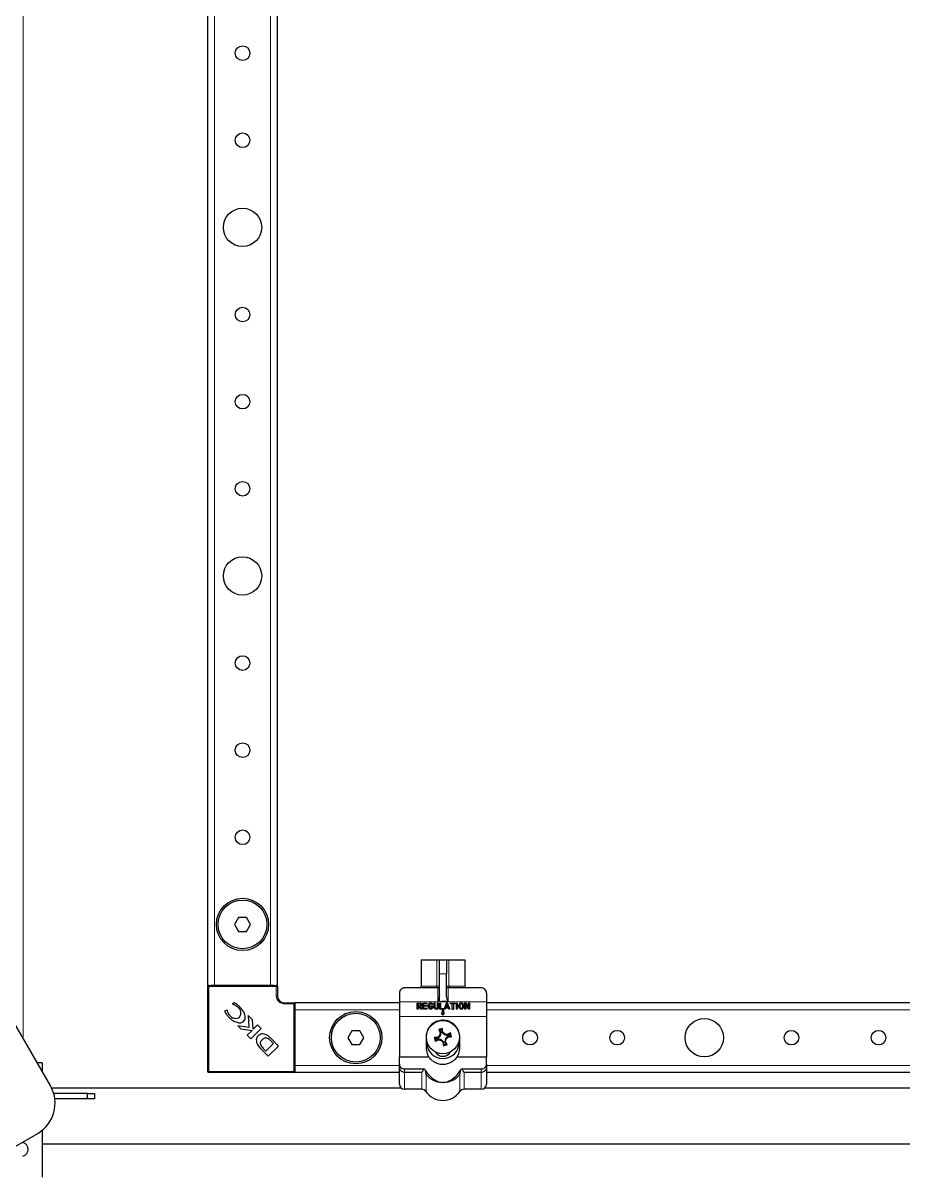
# Model space of a CAD drawing. Header units: millimetres. Extents: x -1114 to 3058, y -1920 to 1219.
# Drawn here: x -267.9 to -15.4, y -1192 to -862.6 of the extents above; entities that cross this region are included whole.
import ezdxf

# ---------------------------------------------------------------- set-up
doc = ezdxf.new("R2010")
doc.units = ezdxf.units.MM

msp = doc.modelspace()

# ---------------------------------------------------------------- linework, layer by layer
at = {"color": 8, "linetype": 'Continuous', "lineweight": 18}
for p, q in [((-267.84, -1154.04), (-267.84, 711.61)), ((-212.94, -1138.72), (-212.94, 696.28)), ((-196.94, -1138.72), (-196.94, 696.28)), ((-149.16, -1138.92), (-149.16, -1131.42)), ((-145.72, -1131.42), (-145.72, -1138.92)), ((-146.44, -1135.42), (-148.44, -1135.42)), ((-214.94, -1139.02), (-214.64, -1139.02)), ((-214.64, -1138.72), (-214.64, -1139.02)), ((-214.64, -1139.02), (-214.64, -1163.42)), ((-195.24, -1139.02), (-214.64, -1139.02)), ((-195.24, -1138.72), (-195.24, -1139.02)), ((-195.24, -1141.72), (-195.24, -1139.02)), ((-195.24, -1139.02), (-194.94, -1139.02)), ((-153.69, -1138.92), (-149.16, -1138.92)), ((-149.16, -1138.92), (-148.44, -1138.92)), ((-148.94, -1143.42), (-148.94, -1139.42)), ((-146.44, -1138.92), (-145.72, -1138.92)), ((-145.94, -1139.42), (-145.94, -1143.35)), ((-145.72, -1138.92), (-141.19, -1138.92)), ((-194.94, -1141.72), (-195.24, -1141.72)), ((-148.44, -1143.42), (-148.44, -1141.36)), ((-192.94, -1143.72), (-192.94, -1144.02)), ((-190.24, -1144.02), (-192.94, -1144.02)), ((-190.24, -1143.72), (-190.24, -1144.02)), ((-190.24, -1163.42), (-190.24, -1144.02)), ((-190.24, -1144.02), (-189.94, -1144.02)), ((-159.94, -1145.72), (-189.94, -1145.72)), ((-148.94, -1143.42), (-159.94, -1143.42)), ((-134.94, -1143.42), (-148.44, -1143.42)), ((145.06, -1145.72), (-134.94, -1145.72)), ((-134.94, -1147.67), (-159.94, -1147.67)), ((-159.94, -1161.72), (-189.94, -1161.72)), ((-158.44, -1162.7), (-158.44, -1163.6)), ((-136.44, -1163.6), (-136.44, -1162.7)), ((145.06, -1161.72), (-134.94, -1161.72)), ((-214.64, -1163.42), (-214.94, -1163.42)), ((-214.64, -1163.42), (-190.24, -1163.42)), ((-214.64, -1163.42), (-214.64, -1163.72)), ((-190.24, -1163.42), (-190.24, -1163.72)), ((-190.24, -1163.42), (-189.94, -1163.42)), ((-158.44, -1163.6), (-158.44, -1168.52)), ((-153.53, -1168.52), (-153.53, -1163.6)), ((-152.29, -1164.2), (-152.29, -1169.17)), ((-142.58, -1169.17), (-142.58, -1164.2)), ((-141.35, -1163.6), (-141.35, -1168.52)), ((-136.44, -1168.52), (-136.44, -1163.6))]:
    msp.add_line(p, q, dxfattribs=at)
at = {"color": 7, "linetype": 'Continuous', "lineweight": 25}
for p, q in [((-214.94, -1138.72), (-214.94, 696.28)), ((-194.94, -1138.72), (-194.94, 696.28)), ((-206.09, -1119.22), (-207.25, -1121.22)), ((-203.78, -1119.22), (-206.09, -1119.22)), ((-202.63, -1121.22), (-203.78, -1119.22)), ((-207.25, -1121.22), (-206.09, -1123.22)), ((-206.09, -1123.22), (-203.78, -1123.22)), ((-203.78, -1123.22), (-202.63, -1121.22)), ((-153.69, -1131.42), (-153.69, -1138.92)), ((-153.69, -1131.42), (-149.16, -1131.42)), ((-149.16, -1131.42), (-148.44, -1131.42)), ((-148.44, -1131.42), (-146.44, -1131.42)), ((-148.44, -1135.42), (-148.44, -1131.42)), ((-146.44, -1131.42), (-146.44, -1135.42)), ((-146.44, -1131.42), (-145.72, -1131.42)), ((-145.72, -1131.42), (-141.19, -1131.42)), ((-141.19, -1131.42), (-141.19, -1138.92)), ((-148.44, -1141.36), (-148.44, -1135.42)), ((-146.44, -1141.35), (-146.44, -1135.42)), ((-259.98, -1167.66), (-277.81, -1136.77)), ((-214.64, -1138.72), (-214.94, -1138.72)), ((-214.94, -1163.42), (-214.94, -1139.02)), ((-214.64, -1138.72), (-213.99, -1138.72)), ((-212.94, -1138.72), (-213.99, -1138.72)), ((-196.94, -1138.72), (-212.94, -1138.72)), ((-195.89, -1138.72), (-196.94, -1138.72)), ((-195.89, -1138.72), (-195.24, -1138.72)), ((-194.94, -1138.72), (-195.24, -1138.72)), ((-194.94, -1139.02), (-194.94, -1141.72)), ((-148.94, -1139.42), (-158.44, -1139.42)), ((-136.44, -1139.42), (-145.94, -1139.42)), ((-159.94, -1140.92), (-159.94, -1143.42)), ((-134.94, -1140.92), (-134.94, -1143.42)), ((-209.39, -1145.78), (-210.08, -1146.11)), ((-209.26, -1145.92), (-209.39, -1145.78)), ((-207.31, -1143.72), (-207.82, -1143.97)), ((-207.82, -1143.97), (-207.71, -1144.08)), ((-192.94, -1143.72), (-190.24, -1143.72)), ((-159.94, -1143.72), (-189.94, -1143.72)), ((-189.94, -1143.72), (-189.94, -1144.02)), ((-189.94, -1144.02), (-189.94, -1144.66)), ((-189.94, -1144.66), (-189.94, -1145.72)), ((-189.94, -1145.72), (-189.94, -1161.72)), ((-159.94, -1143.42), (-159.94, -1147.67)), ((-154.85, -1145.43), (-154.85, -1143.77)), ((-154.85, -1143.77), (-154.09, -1143.77)), ((-154.09, -1144.03), (-154.58, -1144.03)), ((-154.58, -1144.03), (-154.58, -1144.54)), ((-154.58, -1144.54), (-153.99, -1144.54)), ((-154.29, -1144.8), (-154.58, -1144.8)), ((-154.58, -1144.8), (-154.58, -1145.43)), ((-153.8, -1145.51), (-154.29, -1144.8)), ((-153.99, -1144.8), (-153.58, -1145.37)), ((-153.24, -1143.77), (-152.18, -1143.77)), ((-153.24, -1145.54), (-153.24, -1143.77)), ((-152.18, -1145.54), (-153.24, -1145.54)), ((-152.18, -1144.03), (-152.98, -1144.03)), ((-152.98, -1144.03), (-152.98, -1144.44)), ((-152.98, -1144.44), (-152.23, -1144.44)), ((-152.23, -1144.7), (-152.98, -1144.7)), ((-152.98, -1144.7), (-152.98, -1145.28)), ((-152.98, -1145.28), (-152.18, -1145.28)), ((-150.7, -1144.87), (-150.91, -1144.87)), ((-150.9, -1144.61), (-150.41, -1144.61)), ((-150.41, -1144.61), (-150.41, -1144.91)), ((-149.98, -1144.96), (-149.98, -1143.88)), ((-149.72, -1143.88), (-149.72, -1144.96)), ((-148.97, -1144.94), (-148.97, -1143.88)), ((-148.71, -1143.88), (-148.71, -1144.94)), ((-148.42, -1145.57), (-148.42, -1143.9)), ((-147.36, -1145.57), (-148.42, -1145.57)), ((-148.16, -1143.9), (-148.16, -1145.3)), ((-148.16, -1145.3), (-147.36, -1145.3)), ((-147.69, -1145.77), (-147.69, -1146.77)), ((-147.19, -1145.77), (-147.69, -1145.77)), ((-147.19, -1146.77), (-147.19, -1145.77)), ((-147, -1145.39), (-146.43, -1143.86)), ((-146.66, -1145.23), (-146.75, -1145.48)), ((-145.85, -1145.23), (-146.66, -1145.23)), ((-146.26, -1144.1), (-146.57, -1144.97)), ((-146.57, -1144.97), (-145.94, -1144.97)), ((-145.94, -1144.97), (-146.26, -1144.1)), ((-146.1, -1143.88), (-145.51, -1145.39)), ((-145.76, -1145.47), (-145.85, -1145.23)), ((-145.17, -1143.77), (-144.05, -1143.77)), ((-144.75, -1144.03), (-145.17, -1144.03)), ((-144.75, -1145.5), (-144.75, -1144.03)), ((-144.05, -1144.03), (-144.44, -1144.03)), ((-144.44, -1144.03), (-144.44, -1145.5)), ((-143.58, -1145.43), (-143.58, -1143.9)), ((-143.32, -1143.9), (-143.32, -1145.43)), ((-141.16, -1145.43), (-141.16, -1143.87)), ((-140.06, -1145.46), (-140.9, -1144.19)), ((-140.9, -1144.19), (-140.9, -1145.43)), ((-140.89, -1143.83), (-140.08, -1145.06)), ((-140.08, -1145.06), (-140.08, -1143.88)), ((-139.82, -1143.88), (-139.82, -1145.43)), ((-134.94, -1143.42), (-134.94, -1147.67)), ((145.06, -1143.72), (-134.94, -1143.72)), ((-203.35, -1147.35), (-203.17, -1150.82)), ((-202.07, -1148.63), (-203.35, -1147.35)), ((-201.89, -1151.29), (-202.07, -1148.63)), ((-159.94, -1147.67), (-159.94, -1159.17)), ((-147.94, -1146.77), (-147.44, -1147.27)), ((-147.69, -1146.77), (-147.94, -1146.77)), ((-147.44, -1147.27), (-146.94, -1146.77)), ((-146.94, -1146.77), (-147.19, -1146.77)), ((-134.94, -1147.67), (-134.94, -1159.17)), ((-206.27, -1150.35), (-205.47, -1151.14)), ((-203.17, -1150.82), (-206.27, -1150.35)), ((-205.47, -1151.14), (-202.21, -1151.63)), ((-202.21, -1151.63), (-203.6, -1153.02)), ((-203.6, -1153.02), (-202.55, -1154.07)), ((-202.55, -1154.07), (-199.59, -1151.11)), ((-200.65, -1150.05), (-201.89, -1151.29)), ((-199.59, -1151.11), (-200.65, -1150.05)), ((-173.59, -1151.72), (-174.75, -1153.72)), ((-171.28, -1151.72), (-173.59, -1151.72)), ((-170.13, -1153.72), (-171.28, -1151.72)), ((-148.35, -1151.53), (-148.65, -1151.41)), ((-148.35, -1151.53), (-147.77, -1151.36)), ((-147.95, -1152.22), (-148.35, -1151.53)), ((-147.95, -1152.22), (-148.19, -1152.26)), ((-148.18, -1153.16), (-147.95, -1152.22)), ((-147.77, -1151.36), (-147.58, -1151.1)), ((-147.77, -1151.36), (-147.74, -1152.16)), ((-147.74, -1152.16), (-147.51, -1152.06)), ((-147.74, -1152.16), (-147.04, -1152.83)), ((-147.04, -1152.83), (-146.92, -1152.62)), ((-147.04, -1152.83), (-146.09, -1153.06)), ((-146.09, -1153.06), (-146.13, -1152.82)), ((-146.09, -1153.06), (-145.4, -1152.66)), ((-145.4, -1152.66), (-145.28, -1152.36)), ((-145.4, -1152.66), (-145.23, -1153.24)), ((-198.25, -1157.55), (-196.07, -1155.37)), ((-197.55, -1159.07), (-194.59, -1156.11)), ((-196.07, -1155.37), (-196.75, -1154.71)), ((-196.48, -1154.22), (-196.49, -1154.2)), ((-194.59, -1156.11), (-196.48, -1154.22)), ((-174.75, -1153.72), (-173.59, -1155.72)), ((-173.59, -1155.72), (-171.28, -1155.72)), ((-171.28, -1155.72), (-170.13, -1153.72)), ((-152.29, -1153.57), (-152.29, -1156.57)), ((-152.09, -1155.07), (-152.29, -1155.07)), ((-149.64, -1153.9), (-149.91, -1153.7)), ((-149.64, -1153.9), (-148.85, -1153.86)), ((-149.47, -1154.48), (-149.64, -1153.9)), ((-149.47, -1154.48), (-149.59, -1154.78)), ((-148.79, -1154.07), (-149.47, -1154.48)), ((-148.85, -1153.86), (-148.95, -1153.64)), ((-148.85, -1153.86), (-148.18, -1153.16)), ((-148.79, -1154.07), (-148.75, -1154.32)), ((-147.84, -1154.3), (-148.79, -1154.07)), ((-148.18, -1153.16), (-148.39, -1153.05)), ((-147.84, -1154.3), (-147.96, -1154.52)), ((-147.14, -1154.97), (-147.84, -1154.3)), ((-147.14, -1154.97), (-147.37, -1155.07)), ((-147.11, -1155.77), (-147.3, -1156.04)), ((-147.11, -1155.77), (-147.14, -1154.97)), ((-146.53, -1155.6), (-147.11, -1155.77)), ((-146.7, -1153.97), (-146.93, -1154.91)), ((-146.93, -1154.91), (-146.69, -1154.88)), ((-146.93, -1154.91), (-146.53, -1155.6)), ((-146.03, -1153.27), (-146.7, -1153.97)), ((-146.7, -1153.97), (-146.49, -1154.09)), ((-146.53, -1155.6), (-146.23, -1155.72)), ((-145.23, -1153.24), (-146.03, -1153.27)), ((-146.03, -1153.27), (-145.93, -1153.49)), ((-145.23, -1153.24), (-144.97, -1153.43)), ((-142.59, -1155.07), (-142.79, -1155.07)), ((-142.59, -1156.57), (-142.59, -1153.57)), ((-199.54, -1157.08), (-197.55, -1159.07)), ((-198.99, -1156.83), (-198.25, -1157.55)), ((-159.94, -1161.31), (-159.94, -1159.17)), ((-159.94, -1159.17), (-151.53, -1159.17)), ((-143.35, -1159.17), (-134.94, -1159.17)), ((-134.94, -1161.31), (-134.94, -1159.17)), ((-262.44, -1160.92), (-263.87, -1160.92)), ((-262.44, -1160.92), (-262.44, -1163.4)), ((-189.94, -1161.72), (-189.94, -1162.77)), ((-189.94, -1162.77), (-189.94, -1163.42)), ((-159.94, -1162.22), (-159.94, -1161.31)), ((-159.94, -1167.02), (-159.94, -1162.22)), ((-158.44, -1162.7), (-152.92, -1162.7)), ((-141.96, -1162.7), (-136.44, -1162.7)), ((-134.94, -1161.31), (-134.94, -1162.22)), ((-134.94, -1162.22), (-134.94, -1167.02)), ((-190.24, -1163.72), (-214.64, -1163.72)), ((-189.94, -1163.42), (-189.94, -1163.72)), ((-159.94, -1163.72), (-189.94, -1163.72)), ((-158.44, -1163.6), (-153.53, -1163.6)), ((-141.35, -1163.6), (-136.44, -1163.6)), ((145.06, -1163.72), (-134.94, -1163.72)), ((-159.34, -1168.22), (-259.69, -1168.22)), ((-153.53, -1168.52), (-158.44, -1168.52)), ((-136.44, -1168.52), (-141.35, -1168.52)), ((170.56, -1168.22), (-135.54, -1168.22)), ((-249.44, -1169.72), (-259.12, -1169.72)), ((-249.44, -1171.22), (-258.8, -1171.22)), ((-249.44, -1171.22), (-249.44, -1169.72)), ((-249.44, -1169.72), (-247.44, -1169.72)), ((-247.44, -1171.22), (-249.44, -1171.22)), ((-247.44, -1169.72), (-247.44, -1171.22)), ((-270.66, -1185.19), (-263.72, -1181.18)), ((-262.44, -1180.3), (-262.44, -1193.72)), ((-262.44, -1184.22), (170.56, -1184.22))]:
    msp.add_line(p, q, dxfattribs=at)
at = {"color": 8, "linetype": 'Continuous', "lineweight": 18, "flags": 128}
for points in [[(-149.16, -1138.92), (-149.17, -1139.01), (-149.17, -1139.11), (-149.19, -1139.2), (-149.2, -1139.27), (-149.22, -1139.33), (-149.25, -1139.38), (-149.27, -1139.41), (-149.3, -1139.42)], [(-145.58, -1139.42), (-145.6, -1139.41), (-145.63, -1139.38), (-145.65, -1139.33), (-145.67, -1139.27), (-145.69, -1139.2), (-145.7, -1139.11), (-145.71, -1139.01), (-145.72, -1138.92)]]:
    msp.add_lwpolyline(points, dxfattribs=at)
at = {"color": 7, "linetype": 'Continuous', "lineweight": 25}
for centre, radius in [((-204.94, -871.22), 2.1), ((-204.94, -896.22), 2.1), ((-204.94, -921.22), 5.5), ((-204.94, -946.22), 2.1), ((-204.94, -971.22), 2.1), ((-204.94, -996.22), 2.1), ((-204.94, -1021.22), 5.5), ((-204.94, -1046.22), 2.1), ((-204.94, -1071.22), 2.1), ((-204.94, -1096.22), 2.1), ((-204.94, -1121.22), 7.5), ((-204.94, -1121.22), 7), ((-172.44, -1153.72), 7.5), ((-172.44, -1153.72), 7), ((-147.44, -1153.57), 4.75), ((-72.44, -1153.72), 5.5), ((-122.44, -1153.72), 2.1), ((-97.44, -1153.72), 2.1), ((-47.44, -1153.72), 2.1), ((-22.44, -1153.72), 2.1)]:
    msp.add_circle(centre, radius, dxfattribs=at)
for centre, radius, start, end in [((-214.64, -1139.02), 0.3, 90, 180), ((-195.24, -1139.02), 0.3, 0, 90), ((-154.19, -1138.92), 0.5, 270, 0), ((-148.94, -1138.92), 0.5, 270, 0), ((-145.94, -1138.92), 0.5, 180, 270), ((-140.69, -1138.92), 0.5, 180, 270), ((-192.94, -1141.72), 2, 180, 270), ((-207.34, -1146.64), 1.94, 323.3097, 52.3464), ((-190.24, -1144.02), 0.3, 0, 90), ((-206.94, -1146.21), 1.97, 218.454, 305.887), ((-127.15, -1223.13), 74.88, 105.834, 106.6907), ((-87.89, -1118.63), 69.05, 208.3479, 209.1477), ((-75.01, -1171.27), 75.61, 165.4358, 166.0536), ((-216.44, -1156.13), 69.05, 3.3769, 4.1768), ((-198.99, -1207.44), 75.61, 46.4711, 47.0889), ((-165.14, -1226), 75.61, 75.4358, 76.0536), ((-112.5, -1213.12), 69.05, 118.3479, 119.1477), ((-217.01, -1173.86), 74.88, 15.834, 16.6907), ((-196.33, -1153.42), 4.87, 200.3445, 228.7777), ((-147.44, -1155.07), 4.65, 180, 0), ((-144.88, -1222.57), 69.05, 93.3769, 94.1768), ((-77.87, -1133.27), 74.88, 195.834, 196.6907), ((-182.38, -1094.01), 69.05, 298.3479, 299.1477), ((-93.57, -1205.12), 75.61, 136.4711, 137.0889), ((-129.74, -1081.14), 75.61, 255.4358, 256.0536), ((-95.89, -1099.7), 75.61, 226.4711, 227.0889), ((-78.44, -1151.01), 69.05, 183.3769, 184.1768), ((-167.73, -1084), 74.88, 285.834, 286.6907), ((-219.87, -1135.86), 75.61, 345.4358, 346.0536), ((-206.99, -1188.51), 69.05, 28.3479, 29.1477), ((-201.31, -1102.01), 75.61, 316.4711, 317.0889), ((-150, -1084.57), 69.05, 273.3769, 274.1768), ((-194.52, -1152.64), 6.12, 216.9888, 223.0744), ((-147.44, -1156.57), 2.5, 209.1764, 330.8236), ((-214.64, -1163.42), 0.3, 180, 270), ((-190.24, -1163.42), 0.3, 270, 0), ((-268.72, -1172.52), 10, 300, 29.0469), ((-158.44, -1167.02), 1.5, 180, 270), ((-153.53, -1170.02), 1.5, 34.5604, 90), ((-147.44, -1165.82), 5.9, 214.5604, 325.4396), ((-141.35, -1170.02), 1.5, 90, 145.4396), ((-136.44, -1167.02), 1.5, 270, 0), ((-268.44, -1185.76), 2, 284.4775, 75.5225)]:
    msp.add_arc(centre, radius, start, end, dxfattribs=at)
at = {"color": 8, "linetype": 'Continuous', "lineweight": 18}
msp.add_arc((-192.94, -1141.72), 2.3, 180, 270, dxfattribs=at)
at = {"color": 7, "linetype": 'Continuous', "lineweight": 25}
msp.add_ellipse((15280.74, -1143.42), major_axis=(15429.18, 0), ratio=0.000259, start_param=3.123591, end_param=3.141593, dxfattribs=at)
for points, knots in [([(-158.44, -1139.42), (-158.44, -1139.42), (-158.51, -1139.42), (-158.86, -1139.44), (-159.39, -1139.68), (-159.86, -1140.26), (-159.92, -1140.73), (-159.94, -1140.92)], [0, 0, 0, 0, 0.003231, 0.101221, 0.514725, 0.80586, 1, 1, 1, 1]), ([(-134.94, -1140.92), (-134.96, -1140.73), (-135.02, -1140.26), (-135.49, -1139.68), (-136.02, -1139.44), (-136.37, -1139.42), (-136.44, -1139.42), (-136.44, -1139.42)], [0, 0, 0, 0, 0.19414, 0.485275, 0.898779, 0.996769, 1, 1, 1, 1]), ([(-148.44, -1141.36), (-148.48, -1141.69), (-148.56, -1142.4), (-148.81, -1143.06), (-148.94, -1143.41), (-148.94, -1143.42)], [0, 0, 0, 0, 0.475461, 0.994056, 1, 1, 1, 1]), ([(-145.94, -1143.35), (-145.94, -1143.35), (-145.94, -1143.34), (-145.95, -1143.34), (-145.96, -1143.32), (-146, -1143.24), (-146.12, -1142.91), (-146.34, -1142.28), (-146.4, -1141.68), (-146.44, -1141.35)], [0, 0, 0, 0, 0.00167, 0.003889, 0.009531, 0.034361, 0.132751, 0.526214, 1, 1, 1, 1]), ([(-210.08, -1146.11), (-209.9, -1146.45), (-209.56, -1147.08), (-209.07, -1147.61), (-208.85, -1147.85)], [0, 0, 0, 0, 0.5368, 1, 1, 1, 1]), ([(-208.49, -1147.43), (-208.7, -1147.17), (-209.08, -1146.72), (-209.2, -1146.16), (-209.26, -1145.92)], [0, 0, 0, 0, 0.5796082, 1, 1, 1, 1]), ([(-207.71, -1144.08), (-207.4, -1144.22), (-206.83, -1144.48), (-206.37, -1144.91), (-206.16, -1145.11)], [0, 0, 0, 0, 0.547643, 1, 1, 1, 1]), ([(-205.8, -1144.82), (-206.07, -1144.58), (-206.53, -1144.15), (-207.08, -1143.85), (-207.31, -1143.72)], [0, 0, 0, 0, 0.577653, 1, 1, 1, 1]), ([(-204.68, -1149.05), (-204.54, -1148.89), (-204.26, -1148.55), (-204.09, -1147.86), (-204.22, -1146.98), (-204.79, -1145.91), (-205.43, -1145.22), (-205.8, -1144.82)], [0, 0, 0, 0, 0.130532, 0.266031, 0.423997, 0.666819, 1, 1, 1, 1]), ([(-154.73, -1145.57), (-154.75, -1145.57), (-154.78, -1145.56), (-154.83, -1145.53), (-154.84, -1145.48), (-154.85, -1145.45), (-154.85, -1145.43)], [0, 0, 0, 0, 0.280437, 0.558281, 0.778899, 1, 1, 1, 1]), ([(-154.58, -1145.43), (-154.58, -1145.45), (-154.59, -1145.5), (-154.62, -1145.55), (-154.68, -1145.56), (-154.71, -1145.57), (-154.73, -1145.57)], [0, 0, 0, 0, 0.280498, 0.558325, 0.778868, 1, 1, 1, 1]), ([(-154.09, -1143.77), (-154.01, -1143.78), (-153.88, -1143.79), (-153.77, -1143.87), (-153.72, -1143.91)], [0, 0, 0, 0, 0.559747, 1, 1, 1, 1]), ([(-153.9, -1144.1), (-153.93, -1144.08), (-153.99, -1144.04), (-154.06, -1144.03), (-154.09, -1144.03)], [0, 0, 0, 0, 0.559136, 1, 1, 1, 1]), ([(-153.99, -1144.54), (-153.97, -1144.53), (-153.93, -1144.53), (-153.9, -1144.5), (-153.89, -1144.49)], [0, 0, 0, 0, 0.558174, 1, 1, 1, 1]), ([(-153.75, -1144.71), (-153.79, -1144.74), (-153.86, -1144.78), (-153.95, -1144.8), (-153.99, -1144.8)], [0, 0, 0, 0, 0.56031, 1, 1, 1, 1]), ([(-153.82, -1144.29), (-153.82, -1144.25), (-153.83, -1144.18), (-153.88, -1144.12), (-153.9, -1144.1)], [0, 0, 0, 0, 0.5596918, 1, 1, 1, 1]), ([(-153.89, -1144.49), (-153.88, -1144.48), (-153.85, -1144.45), (-153.82, -1144.38), (-153.82, -1144.33), (-153.82, -1144.29)], [0, 0, 0, 0, 0.279917, 0.56006, 1, 1, 1, 1]), ([(-153.7, -1145.57), (-153.71, -1145.57), (-153.74, -1145.57), (-153.77, -1145.55), (-153.79, -1145.52), (-153.8, -1145.51)], [0, 0, 0, 0, 0.2802197, 0.5613047, 1, 1, 1, 1]), ([(-153.55, -1144.29), (-153.56, -1144.39), (-153.58, -1144.55), (-153.7, -1144.66), (-153.75, -1144.71)], [0, 0, 0, 0, 0.559457, 1, 1, 1, 1]), ([(-153.72, -1143.91), (-153.66, -1143.97), (-153.57, -1144.08), (-153.56, -1144.23), (-153.55, -1144.29)], [0, 0, 0, 0, 0.5589475, 1, 1, 1, 1]), ([(-153.55, -1145.44), (-153.56, -1145.46), (-153.56, -1145.5), (-153.61, -1145.54), (-153.65, -1145.56), (-153.69, -1145.57), (-153.7, -1145.57)], [0, 0, 0, 0, 0.278138, 0.558544, 0.779161, 1, 1, 1, 1]), ([(-153.58, -1145.37), (-153.57, -1145.38), (-153.56, -1145.4), (-153.55, -1145.43), (-153.55, -1145.44)], [0, 0, 0, 0, 0.561079, 1, 1, 1, 1]), ([(-152.23, -1144.44), (-152.21, -1144.44), (-152.16, -1144.44), (-152.11, -1144.47), (-152.08, -1144.52), (-152.08, -1144.56), (-152.08, -1144.57)], [0, 0, 0, 0, 0.280945, 0.559897, 0.779525, 1, 1, 1, 1]), ([(-152.08, -1144.57), (-152.08, -1144.59), (-152.08, -1144.64), (-152.14, -1144.7), (-152.19, -1144.7), (-152.23, -1144.7)], [0, 0, 0, 0, 0.281099, 0.559768, 1, 1, 1, 1]), ([(-152.18, -1143.77), (-152.16, -1143.77), (-152.11, -1143.77), (-152.06, -1143.8), (-152.03, -1143.85), (-152.03, -1143.88), (-152.02, -1143.9)], [0, 0, 0, 0, 0.280872, 0.559701, 0.779382, 1, 1, 1, 1]), ([(-152.02, -1143.9), (-152.03, -1143.92), (-152.03, -1143.97), (-152.09, -1144.03), (-152.14, -1144.03), (-152.18, -1144.03)], [0, 0, 0, 0, 0.281053, 0.559663, 1, 1, 1, 1]), ([(-152.18, -1145.28), (-152.16, -1145.28), (-152.11, -1145.28), (-152.06, -1145.31), (-152.03, -1145.36), (-152.03, -1145.39), (-152.02, -1145.41)], [0, 0, 0, 0, 0.280912, 0.559714, 0.779499, 1, 1, 1, 1]), ([(-152.02, -1145.41), (-152.03, -1145.43), (-152.03, -1145.48), (-152.09, -1145.54), (-152.14, -1145.54), (-152.18, -1145.54)], [0, 0, 0, 0, 0.281214, 0.559901, 1, 1, 1, 1]), ([(-151.68, -1144.67), (-151.68, -1144.53), (-151.66, -1144.29), (-151.54, -1144.09), (-151.48, -1144)], [0, 0, 0, 0, 0.56034, 1, 1, 1, 1]), ([(-151.49, -1145.28), (-151.55, -1145.17), (-151.66, -1144.98), (-151.68, -1144.77), (-151.68, -1144.67)], [0, 0, 0, 0, 0.5593467, 1, 1, 1, 1]), ([(-150.96, -1145.57), (-151.02, -1145.56), (-151.14, -1145.55), (-151.33, -1145.46), (-151.43, -1145.35), (-151.49, -1145.28)], [0, 0, 0, 0, 0.280314, 0.560507, 1, 1, 1, 1]), ([(-151.48, -1144), (-151.41, -1143.92), (-151.27, -1143.77), (-151.08, -1143.75), (-150.99, -1143.75)], [0, 0, 0, 0, 0.5592171, 1, 1, 1, 1]), ([(-151, -1144.01), (-151.04, -1144.01), (-151.11, -1144.02), (-151.24, -1144.09), (-151.39, -1144.3), (-151.41, -1144.52), (-151.42, -1144.67)], [0, 0, 0, 0, 0.125332, 0.250695, 0.500738, 1, 1, 1, 1]), ([(-151.42, -1144.67), (-151.41, -1144.76), (-151.4, -1144.91), (-151.33, -1145.04), (-151.3, -1145.1)], [0, 0, 0, 0, 0.5599802, 1, 1, 1, 1]), ([(-151.3, -1145.1), (-151.25, -1145.16), (-151.17, -1145.27), (-151.03, -1145.29), (-150.97, -1145.3)], [0, 0, 0, 0, 0.5608576, 1, 1, 1, 1]), ([(-151.03, -1144.74), (-151.03, -1144.72), (-151.03, -1144.68), (-151, -1144.63), (-150.95, -1144.61), (-150.92, -1144.61), (-150.9, -1144.61)], [0, 0, 0, 0, 0.280637, 0.55889, 0.779144, 1, 1, 1, 1]), ([(-150.91, -1144.87), (-150.93, -1144.87), (-150.97, -1144.87), (-151.01, -1144.83), (-151.03, -1144.79), (-151.03, -1144.76), (-151.03, -1144.74)], [0, 0, 0, 0, 0.2806643, 0.558735, 0.779002, 1, 1, 1, 1]), ([(-150.81, -1144.06), (-150.85, -1144.04), (-150.91, -1144.01), (-150.97, -1144.01), (-151, -1144.01)], [0, 0, 0, 0, 0.558634, 1, 1, 1, 1]), ([(-150.99, -1143.75), (-150.93, -1143.75), (-150.8, -1143.75), (-150.69, -1143.81), (-150.65, -1143.84)], [0, 0, 0, 0, 0.560514, 1, 1, 1, 1]), ([(-150.97, -1145.3), (-150.94, -1145.3), (-150.89, -1145.3), (-150.79, -1145.25), (-150.76, -1145.18), (-150.74, -1145.14)], [0, 0, 0, 0, 0.281265, 0.561609, 1, 1, 1, 1]), ([(-150.62, -1145.44), (-150.68, -1145.48), (-150.78, -1145.56), (-150.91, -1145.56), (-150.96, -1145.57)], [0, 0, 0, 0, 0.558998, 1, 1, 1, 1]), ([(-150.71, -1144.17), (-150.73, -1144.15), (-150.76, -1144.1), (-150.8, -1144.07), (-150.81, -1144.06)], [0, 0, 0, 0, 0.560467, 1, 1, 1, 1]), ([(-150.74, -1145.14), (-150.72, -1145.09), (-150.7, -1145), (-150.7, -1144.91), (-150.7, -1144.87)], [0, 0, 0, 0, 0.559597, 1, 1, 1, 1]), ([(-150.6, -1144.23), (-150.63, -1144.23), (-150.67, -1144.22), (-150.7, -1144.19), (-150.71, -1144.17)], [0, 0, 0, 0, 0.558039, 1, 1, 1, 1]), ([(-150.65, -1143.84), (-150.61, -1143.87), (-150.54, -1143.92), (-150.5, -1143.99), (-150.48, -1144.02)], [0, 0, 0, 0, 0.559542, 1, 1, 1, 1]), ([(-150.41, -1144.91), (-150.42, -1145.02), (-150.43, -1145.22), (-150.56, -1145.37), (-150.62, -1145.44)], [0, 0, 0, 0, 0.560493, 1, 1, 1, 1]), ([(-150.45, -1144.11), (-150.45, -1144.13), (-150.46, -1144.17), (-150.5, -1144.21), (-150.55, -1144.23), (-150.58, -1144.23), (-150.6, -1144.23)], [0, 0, 0, 0, 0.277709, 0.558209, 0.77892, 1, 1, 1, 1]), ([(-150.48, -1144.02), (-150.47, -1144.04), (-150.45, -1144.06), (-150.45, -1144.09), (-150.45, -1144.11)], [0, 0, 0, 0, 0.560691, 1, 1, 1, 1]), ([(-149.98, -1143.88), (-149.98, -1143.86), (-149.98, -1143.82), (-149.95, -1143.77), (-149.91, -1143.75), (-149.88, -1143.75), (-149.86, -1143.75)], [0, 0, 0, 0, 0.280849, 0.55949, 0.779158, 1, 1, 1, 1]), ([(-149.76, -1145.43), (-149.84, -1145.36), (-149.96, -1145.22), (-149.97, -1145.04), (-149.98, -1144.96)], [0, 0, 0, 0, 0.558332, 1, 1, 1, 1]), ([(-149.86, -1143.75), (-149.84, -1143.75), (-149.8, -1143.75), (-149.74, -1143.78), (-149.72, -1143.83), (-149.72, -1143.86), (-149.72, -1143.88)], [0, 0, 0, 0, 0.28091, 0.559174, 0.779166, 1, 1, 1, 1]), ([(-149.32, -1145.57), (-149.41, -1145.56), (-149.57, -1145.56), (-149.71, -1145.47), (-149.76, -1145.43)], [0, 0, 0, 0, 0.55925, 1, 1, 1, 1]), ([(-149.72, -1144.96), (-149.71, -1145.02), (-149.7, -1145.12), (-149.63, -1145.19), (-149.6, -1145.23)], [0, 0, 0, 0, 0.560313, 1, 1, 1, 1]), ([(-149.6, -1145.23), (-149.55, -1145.25), (-149.48, -1145.3), (-149.38, -1145.3), (-149.34, -1145.3)], [0, 0, 0, 0, 0.559441, 1, 1, 1, 1]), ([(-149.34, -1145.3), (-149.29, -1145.3), (-149.18, -1145.29), (-149.04, -1145.2), (-148.98, -1145.07), (-148.98, -1144.98), (-148.97, -1144.94)], [0, 0, 0, 0, 0.280935, 0.559487, 0.779245, 1, 1, 1, 1]), ([(-148.71, -1144.94), (-148.72, -1145.04), (-148.73, -1145.22), (-148.89, -1145.44), (-149.11, -1145.54), (-149.25, -1145.56), (-149.32, -1145.57)], [0, 0, 0, 0, 0.280416, 0.558636, 0.778958, 1, 1, 1, 1]), ([(-148.97, -1143.88), (-148.97, -1143.86), (-148.97, -1143.82), (-148.94, -1143.77), (-148.9, -1143.75), (-148.87, -1143.75), (-148.85, -1143.75)], [0, 0, 0, 0, 0.2809, 0.559498, 0.779148, 1, 1, 1, 1]), ([(-148.85, -1143.75), (-148.83, -1143.75), (-148.79, -1143.75), (-148.74, -1143.78), (-148.71, -1143.83), (-148.71, -1143.86), (-148.71, -1143.88)], [0, 0, 0, 0, 0.280888, 0.559023, 0.779155, 1, 1, 1, 1]), ([(-148.42, -1143.9), (-148.42, -1143.88), (-148.42, -1143.85), (-148.39, -1143.8), (-148.35, -1143.77), (-148.32, -1143.77), (-148.3, -1143.77)], [0, 0, 0, 0, 0.280912, 0.559405, 0.779108, 1, 1, 1, 1]), ([(-148.3, -1143.77), (-148.28, -1143.77), (-148.24, -1143.77), (-148.19, -1143.8), (-148.16, -1143.85), (-148.16, -1143.89), (-148.16, -1143.9)], [0, 0, 0, 0, 0.280813, 0.559099, 0.77917, 1, 1, 1, 1]), ([(-147.36, -1145.3), (-147.34, -1145.3), (-147.3, -1145.31), (-147.24, -1145.33), (-147.21, -1145.38), (-147.21, -1145.42), (-147.21, -1145.43)], [0, 0, 0, 0, 0.280855, 0.559718, 0.779518, 1, 1, 1, 1]), ([(-147.21, -1145.43), (-147.21, -1145.46), (-147.21, -1145.5), (-147.27, -1145.56), (-147.32, -1145.57), (-147.36, -1145.57)], [0, 0, 0, 0, 0.2812663, 0.5600784, 1, 1, 1, 1]), ([(-147.01, -1145.44), (-147.01, -1145.43), (-147.01, -1145.42), (-147, -1145.4), (-147, -1145.39)], [0, 0, 0, 0, 0.559504, 1, 1, 1, 1]), ([(-146.88, -1145.57), (-146.9, -1145.57), (-146.94, -1145.56), (-146.98, -1145.53), (-147, -1145.49), (-147.01, -1145.46), (-147.01, -1145.44)], [0, 0, 0, 0, 0.2795786, 0.5591942, 0.7795822, 1, 1, 1, 1]), ([(-146.75, -1145.48), (-146.76, -1145.49), (-146.77, -1145.52), (-146.82, -1145.56), (-146.86, -1145.57), (-146.88, -1145.57)], [0, 0, 0, 0, 0.28077, 0.560807, 1, 1, 1, 1]), ([(-146.43, -1143.86), (-146.42, -1143.84), (-146.4, -1143.8), (-146.36, -1143.75), (-146.31, -1143.75), (-146.28, -1143.75)], [0, 0, 0, 0, 0.281465, 0.561772, 1, 1, 1, 1]), ([(-146.28, -1143.75), (-146.26, -1143.75), (-146.21, -1143.75), (-146.14, -1143.79), (-146.12, -1143.84), (-146.1, -1143.88)], [0, 0, 0, 0, 0.2812256, 0.5615217, 1, 1, 1, 1]), ([(-145.64, -1145.57), (-145.66, -1145.57), (-145.69, -1145.56), (-145.73, -1145.53), (-145.75, -1145.5), (-145.76, -1145.47)], [0, 0, 0, 0, 0.280695, 0.560335, 1, 1, 1, 1]), ([(-145.5, -1145.44), (-145.5, -1145.46), (-145.51, -1145.5), (-145.55, -1145.54), (-145.6, -1145.56), (-145.63, -1145.57), (-145.64, -1145.57)], [0, 0, 0, 0, 0.278517, 0.558613, 0.779333, 1, 1, 1, 1]), ([(-145.51, -1145.39), (-145.51, -1145.4), (-145.5, -1145.42), (-145.5, -1145.44), (-145.5, -1145.44)], [0, 0, 0, 0, 0.560081, 1, 1, 1, 1]), ([(-145.31, -1143.9), (-145.3, -1143.88), (-145.3, -1143.84), (-145.27, -1143.79), (-145.22, -1143.77), (-145.19, -1143.77), (-145.17, -1143.77)], [0, 0, 0, 0, 0.280713, 0.558701, 0.779045, 1, 1, 1, 1]), ([(-145.17, -1144.03), (-145.19, -1144.03), (-145.23, -1144.03), (-145.28, -1144), (-145.3, -1143.95), (-145.31, -1143.92), (-145.31, -1143.9)], [0, 0, 0, 0, 0.2807603, 0.5588212, 0.7789154, 1, 1, 1, 1]), ([(-144.61, -1145.64), (-144.63, -1145.64), (-144.67, -1145.64), (-144.73, -1145.6), (-144.75, -1145.55), (-144.75, -1145.52), (-144.75, -1145.5)], [0, 0, 0, 0, 0.2808221, 0.5590594, 0.7790938, 1, 1, 1, 1]), ([(-144.44, -1145.5), (-144.44, -1145.52), (-144.45, -1145.57), (-144.51, -1145.63), (-144.57, -1145.64), (-144.61, -1145.64)], [0, 0, 0, 0, 0.280801, 0.559621, 1, 1, 1, 1]), ([(-144.05, -1143.77), (-144.03, -1143.77), (-143.99, -1143.77), (-143.93, -1143.8), (-143.9, -1143.85), (-143.89, -1143.88), (-143.89, -1143.9)], [0, 0, 0, 0, 0.280951, 0.559967, 0.779431, 1, 1, 1, 1]), ([(-143.89, -1143.9), (-143.89, -1143.92), (-143.9, -1143.97), (-143.96, -1144.03), (-144.01, -1144.03), (-144.05, -1144.03)], [0, 0, 0, 0, 0.2810191, 0.5596788, 1, 1, 1, 1]), ([(-143.58, -1143.9), (-143.58, -1143.88), (-143.58, -1143.84), (-143.55, -1143.79), (-143.5, -1143.77), (-143.48, -1143.77), (-143.46, -1143.77)], [0, 0, 0, 0, 0.280828, 0.559417, 0.779393, 1, 1, 1, 1]), ([(-143.46, -1145.57), (-143.48, -1145.57), (-143.52, -1145.56), (-143.56, -1145.53), (-143.58, -1145.48), (-143.58, -1145.45), (-143.58, -1145.43)], [0, 0, 0, 0, 0.280437, 0.558281, 0.778899, 1, 1, 1, 1]), ([(-143.46, -1143.77), (-143.44, -1143.77), (-143.4, -1143.77), (-143.34, -1143.8), (-143.32, -1143.85), (-143.32, -1143.88), (-143.32, -1143.9)], [0, 0, 0, 0, 0.280765, 0.559178, 0.779175, 1, 1, 1, 1]), ([(-143.32, -1145.43), (-143.32, -1145.45), (-143.32, -1145.5), (-143.36, -1145.55), (-143.41, -1145.57), (-143.44, -1145.57), (-143.46, -1145.57)], [0, 0, 0, 0, 0.280518, 0.5583, 0.778735, 1, 1, 1, 1]), ([(-142.86, -1144.67), (-142.85, -1144.54), (-142.84, -1144.32), (-142.74, -1144.12), (-142.69, -1144.04)], [0, 0, 0, 0, 0.5599138, 1, 1, 1, 1]), ([(-142.68, -1145.28), (-142.74, -1145.18), (-142.85, -1144.98), (-142.86, -1144.76), (-142.86, -1144.67)], [0, 0, 0, 0, 0.559149, 1, 1, 1, 1]), ([(-142.69, -1144.04), (-142.62, -1143.95), (-142.5, -1143.79), (-142.3, -1143.76), (-142.21, -1143.75)], [0, 0, 0, 0, 0.560137, 1, 1, 1, 1]), ([(-142.18, -1145.57), (-142.24, -1145.56), (-142.35, -1145.55), (-142.53, -1145.47), (-142.63, -1145.35), (-142.68, -1145.28)], [0, 0, 0, 0, 0.280367, 0.560574, 1, 1, 1, 1]), ([(-142.5, -1144.21), (-142.53, -1144.29), (-142.59, -1144.44), (-142.6, -1144.6), (-142.6, -1144.67)], [0, 0, 0, 0, 0.559075, 1, 1, 1, 1]), ([(-142.6, -1144.67), (-142.59, -1144.75), (-142.59, -1144.91), (-142.52, -1145.05), (-142.49, -1145.11)], [0, 0, 0, 0, 0.560273, 1, 1, 1, 1]), ([(-142.21, -1144.01), (-142.25, -1144.01), (-142.32, -1144.02), (-142.42, -1144.09), (-142.47, -1144.17), (-142.5, -1144.21)], [0, 0, 0, 0, 0.279832, 0.559843, 1, 1, 1, 1]), ([(-142.49, -1145.11), (-142.45, -1145.17), (-142.37, -1145.27), (-142.24, -1145.29), (-142.18, -1145.3)], [0, 0, 0, 0, 0.560567, 1, 1, 1, 1]), ([(-142.21, -1143.75), (-142.15, -1143.75), (-142.03, -1143.76), (-141.84, -1143.85), (-141.74, -1143.97), (-141.68, -1144.04)], [0, 0, 0, 0, 0.280496, 0.560765, 1, 1, 1, 1]), ([(-141.87, -1144.21), (-141.92, -1144.15), (-142.01, -1144.04), (-142.15, -1144.02), (-142.21, -1144.01)], [0, 0, 0, 0, 0.559596, 1, 1, 1, 1]), ([(-142.18, -1145.3), (-142.15, -1145.3), (-142.07, -1145.29), (-141.95, -1145.23), (-141.9, -1145.15), (-141.86, -1145.11)], [0, 0, 0, 0, 0.280435, 0.560605, 1, 1, 1, 1]), ([(-141.67, -1145.28), (-141.75, -1145.37), (-141.89, -1145.54), (-142.09, -1145.56), (-142.18, -1145.57)], [0, 0, 0, 0, 0.559137, 1, 1, 1, 1]), ([(-141.76, -1144.67), (-141.76, -1144.58), (-141.77, -1144.42), (-141.84, -1144.28), (-141.87, -1144.21)], [0, 0, 0, 0, 0.560046, 1, 1, 1, 1]), ([(-141.86, -1145.11), (-141.83, -1145.03), (-141.76, -1144.89), (-141.76, -1144.73), (-141.76, -1144.67)], [0, 0, 0, 0, 0.559133, 1, 1, 1, 1]), ([(-141.68, -1144.04), (-141.62, -1144.15), (-141.51, -1144.34), (-141.5, -1144.57), (-141.49, -1144.67)], [0, 0, 0, 0, 0.559312, 1, 1, 1, 1]), ([(-141.49, -1144.67), (-141.5, -1144.79), (-141.52, -1145.01), (-141.62, -1145.2), (-141.67, -1145.28)], [0, 0, 0, 0, 0.559865, 1, 1, 1, 1]), ([(-141.16, -1143.87), (-141.16, -1143.85), (-141.16, -1143.82), (-141.13, -1143.77), (-141.08, -1143.75), (-141.06, -1143.75), (-141.04, -1143.75)], [0, 0, 0, 0, 0.280941, 0.559114, 0.779089, 1, 1, 1, 1]), ([(-141.04, -1145.57), (-141.06, -1145.57), (-141.1, -1145.56), (-141.15, -1145.51), (-141.16, -1145.46), (-141.16, -1145.43)], [0, 0, 0, 0, 0.281503, 0.560294, 1, 1, 1, 1]), ([(-141.04, -1143.75), (-141.02, -1143.75), (-140.99, -1143.75), (-140.93, -1143.77), (-140.91, -1143.81), (-140.89, -1143.83)], [0, 0, 0, 0, 0.280638, 0.560877, 1, 1, 1, 1]), ([(-140.9, -1145.43), (-140.9, -1145.45), (-140.9, -1145.49), (-140.94, -1145.54), (-140.99, -1145.57), (-141.02, -1145.57), (-141.04, -1145.57)], [0, 0, 0, 0, 0.280569, 0.558477, 0.77887, 1, 1, 1, 1]), ([(-140.08, -1143.88), (-140.08, -1143.86), (-140.08, -1143.82), (-140.05, -1143.77), (-140.01, -1143.75), (-139.98, -1143.75), (-139.96, -1143.75)], [0, 0, 0, 0, 0.280888, 0.559482, 0.77927, 1, 1, 1, 1]), ([(-139.94, -1145.57), (-139.95, -1145.56), (-139.99, -1145.56), (-140.03, -1145.52), (-140.05, -1145.48), (-140.06, -1145.46)], [0, 0, 0, 0, 0.278585, 0.558866, 1, 1, 1, 1]), ([(-139.96, -1143.75), (-139.94, -1143.75), (-139.9, -1143.75), (-139.84, -1143.78), (-139.82, -1143.83), (-139.82, -1143.86), (-139.82, -1143.88)], [0, 0, 0, 0, 0.280836, 0.55925, 0.779182, 1, 1, 1, 1]), ([(-139.82, -1145.43), (-139.82, -1145.45), (-139.82, -1145.49), (-139.85, -1145.54), (-139.89, -1145.56), (-139.92, -1145.57), (-139.94, -1145.57)], [0, 0, 0, 0, 0.280953, 0.559391, 0.779073, 1, 1, 1, 1]), ([(-208.85, -1147.85), (-208.47, -1148.18), (-207.78, -1148.79), (-206.61, -1149.34), (-205.67, -1149.48), (-205.02, -1149.33), (-204.79, -1149.14), (-204.68, -1149.05)], [0, 0, 0, 0, 0.315674, 0.58952, 0.813199, 0.909026, 1, 1, 1, 1]), ([(-142.59, -1153.57), (-142.63, -1153.06), (-142.72, -1152.05), (-143.5, -1150.59), (-144.68, -1149.47), (-146.15, -1148.8), (-147.77, -1148.64), (-149.37, -1149.02), (-150.75, -1149.9), (-151.73, -1151.14), (-152.22, -1152.44), (-152.27, -1153.23), (-152.29, -1153.57)], [0, 0, 0, 0, 0.108524, 0.217459, 0.318088, 0.417791, 0.519828, 0.622975, 0.725929, 0.827131, 0.926323, 1, 1, 1, 1]), ([(-197.82, -1153.07), (-198.03, -1152.96), (-198.42, -1152.75), (-199.05, -1152.64), (-199.64, -1152.67), (-200.18, -1152.87), (-200.61, -1153.23), (-200.91, -1153.75), (-201.02, -1154.4), (-200.94, -1154.86), (-200.89, -1155.11)], [0, 0, 0, 0, 0.138091, 0.265455, 0.384013, 0.496103, 0.605759, 0.71979, 0.847662, 1, 1, 1, 1]), ([(-199.32, -1154.34), (-199.41, -1154.44), (-199.58, -1154.61), (-199.76, -1154.89), (-199.85, -1155.16), (-199.85, -1155.49), (-199.7, -1155.89), (-199.51, -1156.17), (-199.41, -1156.33)], [0, 0, 0, 0, 0.176808, 0.319231, 0.43938, 0.552395, 0.749205, 1, 1, 1, 1]), ([(-196.75, -1154.71), (-196.95, -1154.52), (-197.31, -1154.17), (-197.85, -1153.84), (-198.3, -1153.78), (-198.64, -1153.85), (-199, -1154.04), (-199.21, -1154.23), (-199.32, -1154.34)], [0, 0, 0, 0, 0.274676, 0.503042, 0.607381, 0.716579, 0.843412, 1, 1, 1, 1]), ([(-196.98, -1153.75), (-197.13, -1153.61), (-197.4, -1153.37), (-197.69, -1153.16), (-197.82, -1153.07)], [0, 0, 0, 0, 0.55183, 1, 1, 1, 1]), ([(-196.49, -1154.2), (-196.57, -1154.13), (-196.73, -1153.97), (-196.9, -1153.82), (-196.98, -1153.75)], [0, 0, 0, 0, 0.486421, 1, 1, 1, 1]), ([(-152.29, -1156.57), (-152.21, -1157.19), (-152.03, -1158.47), (-151.57, -1159.11), (-151.54, -1159.16), (-151.53, -1159.17)], [0, 0, 0, 0, 0.417668, 0.852903, 1, 1, 1, 1]), ([(-143.35, -1159.17), (-143.37, -1159.2), (-143.41, -1159.27), (-143.77, -1159.77), (-144.42, -1160.41), (-145.35, -1160.99), (-146.5, -1161.38), (-147.82, -1161.47), (-149.17, -1161.17), (-150.3, -1160.54), (-151.03, -1159.86), (-151.41, -1159.36), (-151.52, -1159.18), (-151.53, -1159.17), (-151.53, -1159.17)], [0, 0, 0, 0, 0.088505, 0.177138, 0.262858, 0.344694, 0.430485, 0.525193, 0.625645, 0.723911, 0.812494, 0.894483, 0.978997, 1, 1, 1, 1]), ([(-143.35, -1159.17), (-143.29, -1159.09), (-143.18, -1158.92), (-142.67, -1157.85), (-142.61, -1156.86), (-142.59, -1156.57)], [0, 0, 0, 0, 0.378823, 0.812228, 1, 1, 1, 1]), ([(-159.94, -1161.31), (-159.92, -1161.45), (-159.89, -1161.74), (-159.66, -1162.14), (-159.3, -1162.47), (-158.87, -1162.67), (-158.57, -1162.69), (-158.44, -1162.7)], [0, 0, 0, 0, 0.205683, 0.411346, 0.618649, 0.832339, 1, 1, 1, 1]), ([(-159.94, -1162.22), (-159.94, -1162.24), (-159.94, -1162.34), (-159.9, -1162.59), (-159.74, -1162.97), (-159.39, -1163.32), (-158.95, -1163.55), (-158.61, -1163.58), (-158.44, -1163.6)], [0, 0, 0, 0, 0.017854, 0.141405, 0.356083, 0.570731, 0.785365, 1, 1, 1, 1]), ([(-153.53, -1163.6), (-153.52, -1163.6), (-153.51, -1163.6), (-153.48, -1163.59), (-153.41, -1163.56), (-153.28, -1163.41), (-153.11, -1163.12), (-152.99, -1162.85), (-152.92, -1162.7)], [0, 0, 0, 0, 0.008383, 0.019125, 0.04457, 0.140638, 0.521171, 1, 1, 1, 1]), ([(-152.55, -1162.94), (-152.57, -1162.93), (-152.68, -1162.83), (-152.81, -1162.76), (-152.92, -1162.7)], [0, 0, 0, 0, 0.161974, 1, 1, 1, 1]), ([(-141.96, -1162.7), (-142.06, -1162.76), (-142.19, -1162.83), (-142.3, -1162.92), (-142.32, -1162.94)], [0, 0, 0, 0, 0.789403, 1, 1, 1, 1]), ([(-141.96, -1162.7), (-141.93, -1162.76), (-141.87, -1162.91), (-141.77, -1163.1), (-141.68, -1163.27), (-141.6, -1163.39), (-141.55, -1163.46), (-141.51, -1163.51), (-141.47, -1163.55), (-141.44, -1163.57), (-141.41, -1163.59), (-141.38, -1163.6), (-141.36, -1163.6), (-141.35, -1163.6), (-141.35, -1163.6)], [0, 0, 0, 0, 0.193858, 0.459768, 0.637307, 0.756, 0.835565, 0.889145, 0.925488, 0.950425, 0.97632, 0.986721, 0.99531, 1, 1, 1, 1]), ([(-136.44, -1162.7), (-136.27, -1162.69), (-135.94, -1162.66), (-135.49, -1162.41), (-135.15, -1162.05), (-134.97, -1161.66), (-134.95, -1161.41), (-134.94, -1161.31)], [0, 0, 0, 0, 0.2129, 0.425707, 0.640613, 0.853382, 1, 1, 1, 1]), ([(-136.44, -1163.6), (-136.27, -1163.58), (-135.93, -1163.55), (-135.48, -1163.32), (-135.14, -1162.97), (-134.98, -1162.59), (-134.94, -1162.34), (-134.94, -1162.24), (-134.94, -1162.22)], [0, 0, 0, 0, 0.214635, 0.429269, 0.643917, 0.858595, 0.982146, 1, 1, 1, 1]), ([(-152.55, -1162.94), (-152.53, -1163.09), (-152.49, -1163.37), (-152.42, -1163.71), (-152.38, -1163.95), (-152.32, -1164.12), (-152.29, -1164.2)], [0, 0, 0, 0, 0.383006, 0.690448, 0.847653, 1, 1, 1, 1]), ([(-152.55, -1162.94), (-152.26, -1163.4), (-151.54, -1164.5), (-150.15, -1165.67), (-148.79, -1166.39), (-147.99, -1166.51), (-147.7, -1166.55)], [0, 0, 0, 0, 0.255351, 0.615516, 0.86211, 1, 1, 1, 1]), ([(-152.29, -1164.2), (-152.11, -1164.43), (-151.59, -1165.05), (-150.48, -1165.85), (-149.09, -1166.41), (-148.13, -1166.51), (-147.7, -1166.55)], [0, 0, 0, 0, 0.1696178, 0.4700388, 0.7626849, 1, 1, 1, 1]), ([(-147.18, -1166.55), (-146.97, -1166.53), (-146.24, -1166.43), (-144.88, -1165.79), (-143.41, -1164.59), (-142.64, -1163.43), (-142.32, -1162.94)], [0, 0, 0, 0, 0.101651, 0.345128, 0.729048, 1, 1, 1, 1]), ([(-147.18, -1166.55), (-146.75, -1166.51), (-145.79, -1166.41), (-144.4, -1165.85), (-143.29, -1165.05), (-142.77, -1164.43), (-142.58, -1164.2)], [0, 0, 0, 0, 0.237351, 0.529954, 0.830331, 1, 1, 1, 1]), ([(-142.58, -1164.2), (-142.58, -1164.2), (-142.58, -1164.19), (-142.57, -1164.18), (-142.56, -1164.15), (-142.53, -1164.05), (-142.46, -1163.73), (-142.39, -1163.35), (-142.34, -1163.03), (-142.32, -1162.94)], [0, 0, 0, 0, 0.003748, 0.008698, 0.018275, 0.054741, 0.199177, 0.774578, 1, 1, 1, 1]), ([(-147.18, -1166.55), (-147.28, -1166.56), (-147.45, -1166.57), (-147.63, -1166.56), (-147.7, -1166.55)], [0, 0, 0, 0, 0.558993, 1, 1, 1, 1])]:
    msp.add_open_spline(points, degree=3, knots=knots, dxfattribs=at)

doc.saveas('drawing.dxf')
